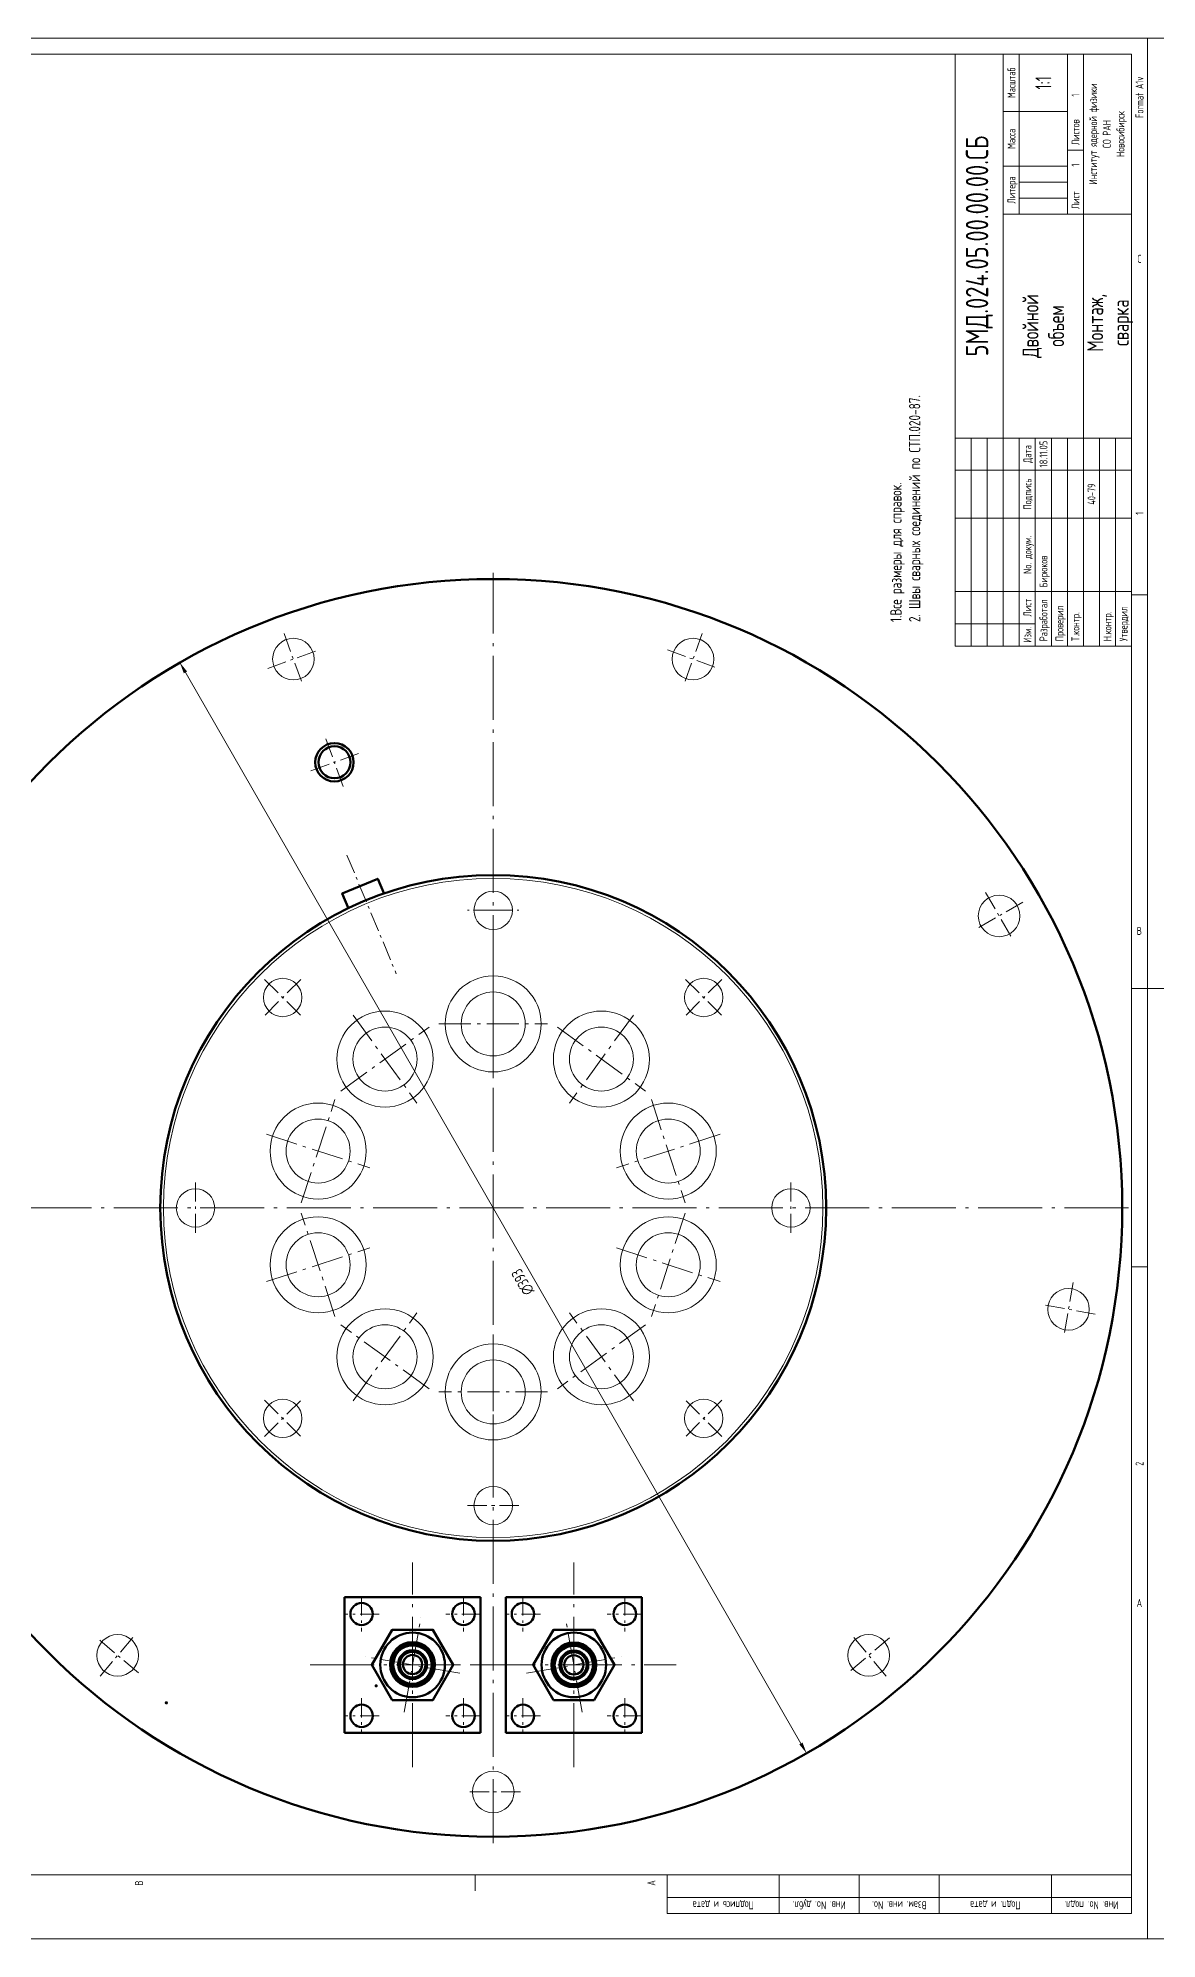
# Model space of a CAD drawing. Extents: x -414 to 4851, y -2165 to 1761.
# Drawn here: x 1820 to 2169, y -769 to -175 of the extents above; entities that cross this region are included whole.
import ezdxf
from ezdxf.enums import TextEntityAlignment as Align

# ---------------------------------------------------------------- set-up
doc = ezdxf.new("R2010")
doc.units = 0
for name, pattern in [('S-P10', [15, 10, -2, 1, -2]), ('S-P20', [27, 20, -3, 1, -3]), ('S-P6', [9.8, 6, -1.5, 0.8, -1.5])]:
    doc.linetypes.add(name, pattern=pattern)
for name, color, linetype, lineweight in [('1', 9, 'CONTINUOUS', 20), ('2', 2, 'CONTINUOUS', 50), ('DIM', 4, 'CONTINUOUS', 20), ('HATCH', 5, 'CONTINUOUS', 20), ('TR', 3, 'CONTINUOUS', 20)]:
    doc.layers.add(name, color=color, linetype=linetype, lineweight=lineweight)
doc.styles.add('SIMPLEX', font='simplex.shx', dxfattribs={"width": 0.7})

# ---------------------------------------------------------------- blocks, each defined once
blk = doc.blocks.new('SHTAMP1')
at = {"layer": 'DIM', "color": 2}
for p, q in [((-185, 55), (0, 55)), ((-185, 55), (-185, 0)), ((-178, 55), (-178, 29.99999999999999)), ((-168, 55), (-168, 0)), ((-145, 55), (-145, 0)), ((-130, 55), (-130, 0)), ((-120, 55), (-120, 0)), ((-120, 40), (0, 40)), ((-49.99999999999997, 40), (-50, 0)), ((-34.99999999999997, 40), (-34.99999999999997, 20)), ((-17.99999999999997, 40), (-17.99999999999997, 20.00000000000001)), ((-185, 35), (-120, 35)), ((-185, 30), (-120, 30)), ((-49.99999999999997, 35), (0, 35)), ((-50, 20), (0, 20)), ((-29.99999999999994, 20.00000000000001), (-29.99999999999997, 15)), ((-120, 15), (0, 15))]:
    blk.add_line(p, q, dxfattribs=at)
at = {"layer": 'DIM'}
for p, q in [((-185, 50), (-120, 50)), ((-185, 45), (-120, 45)), ((-185, 40), (-120, 40)), ((-44.99999999999997, 35), (-44.99999999999997, 20)), ((-39.99999999999997, 35), (-39.99999999999997, 20)), ((-185, 25), (-120, 25)), ((-185, 20), (-120, 20)), ((-185, 15), (-120, 15)), ((-185, 10), (-120, 10)), ((-185, 5), (-120, 5))]:
    blk.add_line(p, q, dxfattribs=at)
at = {"layer": 'DIM', "style": 'SIMPLEX', "width": 0.6}
blk.add_text('1', height=2.5, dxfattribs=at).set_placement((-35.17607202795625, 16.2))
at = {"layer": 'DIM', "style": 'SIMPLEX', "width": 0.6, "flags": 8}
blk.add_attdef('ОБОЗНАЧЕНИЕ2', text='', height=7, dxfattribs=at).set_placement((-117, 60), align=Align.MIDDLE)
at = {"layer": 'DIM', "style": 'SIMPLEX', "width": 0.6}
for tag, height, p in [('ОБОЗНАЧЕНИЕ', 7, (-60, 47.5)), ('МАСШТАБ', 5, (-9, 27.5))]:
    blk.add_attdef(tag, text='', height=height, dxfattribs=at).set_placement(p, align=Align.MIDDLE)
at = {"layer": 'DIM', "style": 'SIMPLEX', "width": 0.9108433734939759}
blk.add_attdef('ДАТА', text='', height=2.5, dxfattribs=at).set_placement((-129.5, 26.2), (-120.5, 26.2), align=Align.FIT)
at = {"layer": 'DIM', "style": 'SIMPLEX', "width": 0.6}
for tag, p in [('ЛИСТОВ', (-13.325, 16.2)), ('FORMAT', (-20, -3.8))]:
    blk.add_attdef(tag, p, '', height=2.5, dxfattribs=at)
blk.add_attdef('ТЕЛЕФОН', text='', height=2.5, dxfattribs=at).set_placement((-137.5, 12.5), align=Align.MIDDLE_CENTER)
at = {"layer": 'TR', "style": 'SIMPLEX', "width": 0.7}
for s, p in [('Литера', (-42.49999999999997, 36.2)), ('Масса', (-26.49999999999997, 36.2)), ('Масштаб', (-9, 36.2)), ('Изм.', (-181.5, 31.2)), ('Лист', (-173, 31.2)), ('No. докум.', (-156.5, 31.2)), ('Подпись', (-137.5, 31.2)), ('Дата', (-125, 31.2)), ('Институт ядерной физики', (-25, 10.70243239950646)), ('СО РАН', (-25, 6.416718113792172)), ('Новосибирск', (-25, 2.131003828077887))]:
    blk.add_text(s, height=2.5, dxfattribs=at).set_placement(p, align=Align.CENTER)
at = {"layer": 'TR', "style": 'SIMPLEX'}
for s, width, p in [('Разработал', 0.6, (-183.5, 26.2)), ('T.контр.', 0.7, (-183.5, 16.2)), ('Проверил', 0.7, (-183.5, 21.2)), ('Лист', 0.7, (-48.5, 16.2)), ('Листов', 0.7, (-28.49999999999997, 16.2)), ('Н.контр.', 0.7, (-183.5, 6.200000000000001)), ('Утвердил', 0.7, (-183.5, 1.200000000000001))]:
    blk.add_text(s, height=2.5, dxfattribs=dict(at, width=width)).set_placement(p)
at = {"layer": 'TR', "style": 'SIMPLEX', "width": 0.6}
for tag, height, p in [('НАИМЕНОВАНИЕ', 5, (-85.34568711718521, 29.20002082529924)), ('НАИМЕНОВАНИЕ2', 5, (-85.34568711718521, 21.20002082529924)), ('МАТЕРИАЛ', 3.5, (-85, 9)), ('СОРТАМЕНТ', 3.5, (-85, 3))]:
    blk.add_attdef(tag, text='', height=height, dxfattribs=at).set_placement(p, align=Align.CENTER)
for tag, p, height in [('РАЗРАБОТАЛ', (-166.7, 26.2), 2.5), ('ПРОВЕРИЛ', (-166.7, 21.2), 2.5), ('НОРМОКОНТРОЛЬ', (-166.7, 6.199999999999998), 2.5), ('УТВЕРДИЛ', (-166.7, 1.199999999999999), 2.5), ('ФАЙЛ', (-185, -4), 2)]:
    blk.add_attdef(tag, p, '', height=height, dxfattribs=at)
blk = doc.blocks.new('specif2')
at = {"layer": '1'}
for p, q in [((20, 269.0122376704589), (205, 269.012237670459)), ((20, 261.0122376704589), (205, 261.012237670459)), ((20, 253.0122376704589), (205, 253.0122376704589)), ((20, 245.0122376704589), (205, 245.0122376704589)), ((20, 237.0122376704589), (205, 237.0122376704589)), ((20, 229.0122376704589), (205, 229.012237670459)), ((20, 221.0122376704589), (205, 221.012237670459)), ((20, 213.0122376704589), (205, 213.012237670459)), ((20, 205.0122376704589), (205, 205.012237670459)), ((20, 197.0122376704589), (205, 197.012237670459)), ((20, 189.0122376704589), (205, 189.012237670459)), ((20, 181.0122376704589), (205, 181.012237670459)), ((20, 173.0122376704589), (205, 173.012237670459)), ((20, 165.0122376704589), (205, 165.012237670459)), ((20, 157.0122376704589), (205, 157.012237670459)), ((20, 149.0122376704589), (205, 149.012237670459)), ((20, 141.0122376704589), (205, 141.012237670459)), ((20, 133.0122376704589), (205, 133.012237670459)), ((20, 125.0122376704589), (205, 125.0122376704589)), ((20, 117.0122376704589), (205, 117.0122376704589)), ((20, 109.0122376704589), (205, 109.012237670459)), ((20, 101.0122376704589), (205, 101.012237670459)), ((20, 93.01223767045894), (205, 93.01223767045896)), ((20, 85.01223767045894), (205, 85.01223767045896)), ((20, 77.01223767045894), (205, 77.01223767045896)), ((20, 69.01223767045894), (205, 69.01223767045896)), ((20, 61.01223767045894), (205, 61.01223767045894)), ((20, 53.01223767045894), (205, 53.01223767045894)), ((20, 53.01223767045894), (205, 53.01223767045896)), ((20, 45.01223767045894), (205, 45.01223767045896)), ((20, 37.01223767045894), (205, 37.01223767045896)), ((20, 29.01223767045894), (205, 29.01223767045896))]:
    blk.add_line(p, q, dxfattribs=at)
at = {"layer": '2'}
for p, q in [((20, 292), (205, 292)), ((20, 5), (20, 292)), ((26, 20), (26, 292)), ((32, 20), (32, 292)), ((40, 20), (40, 292)), ((110, 19.99999999999999), (110, 292)), ((173, 20), (173, 292)), ((183, 20), (183, 292)), ((205, 292), (205, 5)), ((205, 277.0122376704589), (20.00000000000011, 277.0122376704589)), ((205, 5), (20, 5))]:
    blk.add_line(p, q, dxfattribs=at)
at = {"layer": 'DIM', "color": 2}
for p, q in [((8, 5), (8.000000000000057, 150)), ((20.00000000000006, 150), (8.000000000000057, 150)), ((13, 5), (13.00000000000006, 150)), ((20, 115), (8, 115)), ((20, 90), (8, 90)), ((20, 65), (8, 65)), ((20, 30), (8, 30)), ((20, 20), (205, 20)), ((27, 20), (27, 5)), ((37, 20), (37, 5)), ((60, 20), (60, 5)), ((75, 20), (75, 5)), ((85, 20), (85, 5)), ((195, 20), (195, 5)), ((195, 13), (205, 13)), ((20, 10), (85, 10)), ((20, 5), (8, 5))]:
    blk.add_line(p, q, dxfattribs=at)
at = {"layer": 'DIM'}
blk.add_line((20, 15), (85, 15), dxfattribs=at)
blk.add_lwpolyline([(0, 0), (2.842170943040401e-14, 297), (210, 297), (210, 0)], close=True, dxfattribs=at)
at = {"layer": 'DIM', "style": 'SIMPLEX', "width": 0.7}
blk.add_text('2', height=5, dxfattribs=at).set_placement((200, 9), align=Align.MIDDLE)
at = {"layer": 'TR', "style": 'SIMPLEX'}
for s, height, width, p in [('Формат', 3.36, 0.6, (23, 284.99)), ('Зона', 3.5, 0.7, (29, 284.99)), ('Поз.', 3.5, 0.7, (36, 284.99)), ('Кол.', 3.5, 0.7, (178, 284.99))]:
    blk.add_text(s, height=height, rotation=90, dxfattribs=dict(at, width=width)).set_placement(p, align=Align.MIDDLE)
at = {"layer": 'TR', "style": 'SIMPLEX', "width": 0.7}
for s, height, p in [('Обозначение', 3.5, (75, 284.99)), ('Наименование', 3.5, (141.5, 284.99)), ('Примеч.', 3.5, (194, 284.4597542533081)), ('Лист', 2.5, (200, 16.5))]:
    blk.add_text(s, height=height, dxfattribs=at).set_placement(p, align=Align.MIDDLE)
for s, p in [('Подпись и дата', (11.80000000000007, 132.5)), ('Инв. No. дубл.', (11.80000000000001, 102.5)), ('Взам. инв. No.', (11.80000000000001, 77.50000000000003)), ('Подп. и дата', (11.80000000000001, 47.50000000000001)), ('Инв. No. подл.', (11.80000000000001, 17.50000000000001))]:
    blk.add_text(s, height=2.5, rotation=90, dxfattribs=at).set_placement(p, align=Align.CENTER)
for s, p in [('Изм.', (23.5, 6.200000000000017)), ('Лист', (32, 6.200000000000017)), ('No. докум.', (48.5, 6.200000000000017)), ('Подпись', (67.5, 6.200000000000017)), ('Дата', (80, 6.200000000000017))]:
    blk.add_text(s, height=2.5, dxfattribs=at).set_placement(p, align=Align.CENTER)

msp = doc.modelspace()

# ---------------------------------------------------------------- linework, layer by layer
at = {"layer": '1', "linetype": 'S-P20'}
for p, q in [((1961.931037120709, -738.8252707607796), (1961.931037120709, -341.8252707607796)), ((2160.431037120708, -540.3252707607796), (1763.431037120709, -540.3252707607796)), ((1936.74098807514, -715.1204437502117), (1936.74098807514, -651.1204437502117)), ((1987.14098807514, -715.1204437502117), (1987.14098807514, -651.1204437502117)), ((1904.74098807514, -683.1204437502117), (1968.74098807514, -683.1204437502117)), ((1955.14098807514, -683.1204437502117), (2019.14098807514, -683.1204437502117))]:
    msp.add_line(p, q, dxfattribs=at)
at = {"layer": '1', "linetype": 'S-P6'}
for p, q in [((1896.605189745506, -360.8439801906713), (1902.419532182042, -376.8187547440318)), ((2027.256884495912, -360.8439801906713), (2021.442542059375, -376.8187547440318)), ((1891.524973687094, -371.7385386856197), (1907.499748240454, -365.9241962490835)), ((2016.362326000963, -365.9241962490835), (2032.337100554323, -371.7385386856197)), ((1915.074277485092, -408.5873817131098), (1909.601955191881, -393.5522997805353)), ((1919.855657304774, -398.333679600217), (1904.820575372199, -403.8060018934277)), ((1916.255445748112, -430.0546385996456), (1931.646108258691, -467.2109847665931)), ((2127.341889243537, -444.8252707607792), (2112.619457379201, -453.3252707607792)), ((2115.730673311369, -441.7140548286118), (2124.230673311369, -456.436486692947)), ((1961.931037120709, -447.3252707607796), (1953.931037120709, -447.3252707607796)), ((1961.931037120709, -447.3252707607796), (1969.931037120709, -447.3252707607796)), ((1890.513252220868, -468.9074858609381), (1901.826960719852, -480.2211943599229)), ((1901.826960719852, -468.9074858609381), (1890.513252220868, -480.2211943599229)), ((2033.34882202055, -468.9074858609381), (2022.035113521565, -480.2211943599229)), ((2022.035113521565, -468.9074858609381), (2033.34882202055, -480.2211943599229)), ((1868.931037120709, -532.3252707607796), (1868.931037120709, -548.3252707607796)), ((2054.931037120709, -532.3252707607796), (2054.931037120709, -548.3252707607796)), ((2143.134461555605, -563.6451972843909), (2140.182442535268, -580.3869290855985)), ((2150.02931794604, -573.4920726951634), (2133.287586144833, -570.5400536748259)), ((1890.513252220867, -611.7430556606207), (1901.826960719852, -600.4293471616359)), ((1890.513252220867, -600.4293471616359), (1901.826960719852, -611.7430556606207)), ((2033.34882202055, -611.7430556606207), (2022.035113521566, -600.4293471616359)), ((2033.34882202055, -600.4293471616359), (2022.035113521566, -611.7430556606207)), ((1953.931037120709, -633.3252707607796), (1961.931037120709, -633.3252707607796)), ((1969.931037120709, -633.3252707607796), (1961.931037120709, -633.3252707607796)), ((1920.831085498443, -661.7105411735145), (1920.831085498443, -672.7105411735145)), ((1952.650890651838, -661.7105411735145), (1952.650890651838, -672.7105411735145)), ((1971.231085498443, -661.7105411735145), (1971.231085498443, -672.7105411735145)), ((2003.050890651838, -661.7105411735145), (2003.050890651838, -672.7105411735145)), ((1926.331085498443, -667.2105411735145), (1915.331085498443, -667.2105411735145)), ((1958.150890651838, -667.2105411735145), (1947.150890651838, -667.2105411735145)), ((1976.731085498443, -667.2105411735145), (1965.731085498443, -667.2105411735145)), ((2008.550890651838, -667.2105411735145), (1997.550890651838, -667.2105411735145)), ((1851.133676119427, -685.5920763123288), (1838.110920586404, -674.6646869476579)), ((1839.15860367058, -686.6397593965046), (1850.085993035251, -673.6170038634821)), ((2085.751153655013, -674.6646869476579), (2072.728398121991, -685.5920763123288)), ((2084.703470570837, -686.6397593965046), (2073.776081206166, -673.6170038634821)), ((1920.831085498443, -693.530346326909), (1920.831085498443, -704.530346326909)), ((1952.650890651837, -693.530346326909), (1952.650890651837, -704.530346326909)), ((1971.231085498443, -693.530346326909), (1971.231085498443, -704.530346326909)), ((2003.050890651837, -693.530346326909), (2003.050890651837, -704.530346326909)), ((1926.331085498443, -699.030346326909), (1915.331085498443, -699.030346326909)), ((1958.150890651837, -699.030346326909), (1947.150890651837, -699.030346326909)), ((1976.731085498443, -699.030346326909), (1965.731085498443, -699.030346326909)), ((2008.550890651837, -699.030346326909), (1997.550890651837, -699.030346326909)), ((1970.431037120709, -722.8252707607796), (1953.431037120709, -722.8252707607796))]:
    msp.add_line(p, q, dxfattribs=at)
at = {"layer": '1', "linetype": 'S-P10'}
for p, q in [((1961.931037120709, -465.8252707607796), (1961.931037120709, -499.8252707607796)), ((1918.141035824919, -480.0535046798461), (1938.125734402863, -507.5600824885944)), ((2005.721038416498, -480.0535046798461), (1985.736339838554, -507.5600824885944)), ((1914.380096209517, -503.7991428731923), (1941.886674018265, -483.8144442952482)), ((1944.931037120709, -482.8252707607796), (1978.931037120709, -482.8252707607796)), ((1981.975400223152, -483.8144442952482), (2009.4819780319, -503.7991428731918)), ((1901.991998529363, -538.7247543612382), (1912.498576338112, -506.3888328072028)), ((2011.363497903306, -506.3888328072023), (2021.870075712054, -538.7247543612377)), ((1891.07732665672, -517.3035046798461), (1923.413248210755, -527.8100824885944)), ((2032.784747584698, -517.3035046798461), (2000.448826030662, -527.8100824885939)), ((1912.498576338112, -574.2617087143569), (1901.991998529363, -541.9257871603215)), ((2021.870075712054, -541.9257871603211), (2011.363497903306, -574.2617087143565)), ((1891.07732665672, -563.3470368417136), (1923.413248210755, -552.8404590329653)), ((2000.448826030663, -552.8404590329644), (2032.784747584698, -563.3470368417127)), ((1918.14103582492, -600.5970368417131), (1938.125734402864, -573.0904590329649)), ((2005.721038416498, -600.5970368417131), (1985.736339838554, -573.0904590329649)), ((1941.886674018266, -596.836097226311), (1914.380096209518, -576.851398648367)), ((1961.931037120709, -614.8252707607796), (1961.931037120709, -580.8252707607796)), ((2009.481978031901, -576.851398648367), (1981.975400223152, -596.836097226311)), ((1978.931037120709, -597.8252707607796), (1944.931037120709, -597.8252707607796)), ((1934.136265427324, -697.8925600484256), (1939.345710722956, -668.3483274519979)), ((1989.725808995598, -697.8925600164082), (1984.516363665934, -668.3483274259813)), ((1951.513104373354, -685.7251663980271), (1921.968871776926, -680.5157211023959)), ((1972.348968345439, -685.7251665071233), (2001.893200996421, -680.5157215208785))]:
    msp.add_line(p, q, dxfattribs=at)
at = {"layer": '1'}
for centre, radius in [((1899.512360963775, -368.8313674673518), 6.5), ((2024.349713277644, -368.8313674673518), 6.5), ((1961.931037120709, -540.3252707607794), 103), ((2119.980673311369, -449.0752707607799), 6.5), ((1896.17010647036, -474.5643401104307), 6), ((1961.931037120709, -482.8252707607794), 15), ((2027.691967771058, -474.5643401104307), 6), ((1961.931037120709, -482.8252707607794), 10), ((1928.133385113892, -493.80679358422), 15), ((1995.728689127526, -493.80679358422), 15), ((1928.133385113892, -493.80679358422), 10), ((1995.728689127526, -493.80679358422), 10), ((1907.245287433738, -522.55679358422), 15), ((2016.616786807681, -522.55679358422), 15), ((1907.245287433738, -522.55679358422), 10), ((2016.616786807681, -522.55679358422), 10), ((1868.931037120709, -540.3252707607799), 6), ((2054.931037120709, -540.3252707607799), 6), ((1907.245287433738, -558.0937479373397), 15), ((2016.616786807681, -558.0937479373388), 15), ((1907.245287433738, -558.0937479373397), 10), ((2016.616786807681, -558.0937479373388), 10), ((2141.658452045437, -572.0160631849949), 6.5), ((1928.133385113892, -586.8437479373392), 15), ((1995.728689127527, -586.8437479373392), 15), ((1928.133385113892, -586.8437479373392), 10), ((1995.728689127527, -586.8437479373392), 10), ((1961.93103712071, -597.8252707607794), 15), ((1961.93103712071, -597.8252707607794), 10), ((1896.17010647036, -606.0862014111283), 6), ((2027.691967771058, -606.0862014111283), 6), ((1844.622298352916, -680.1283816299931), 6.5), ((2079.239775888503, -680.1283816299933), 6.5), ((1961.931037120709, -722.8252707607796), 6.5)]:
    msp.add_circle(centre, radius, dxfattribs=at)
for centre, start, end in [((1961.931037120709, -447.3252707607799), 90, 270), ((1961.931037120709, -447.3252707607799), 270, 90), ((1961.931037120709, -633.3252707607796), 90, 270), ((1961.931037120709, -633.3252707607796), 270, 90)]:
    msp.add_arc(centre, 6, start, end, dxfattribs=at)
at = {"layer": '2'}
for p, q in [((1915.527784639544, -704.3336471858081), (1915.527784639544, -661.9072403146154)), ((1915.527784639544, -661.9072403146154), (1957.954191510736, -661.9072403146154)), ((1957.954191510736, -661.9072403146154), (1957.954191510736, -704.3336471858081)), ((1965.927784639544, -661.9072403146154), (2008.354191510736, -661.9072403146154)), ((1965.927784639544, -704.3336471858081), (1965.927784639544, -661.9072403146154)), ((2008.354191510736, -661.9072403146154), (2008.354191510736, -704.3336471858081)), ((1957.954191510736, -704.3336471858081), (1915.527784639544, -704.3336471858081)), ((2008.354191510736, -704.3336471858081), (1965.927784639544, -704.3336471858081))]:
    msp.add_line(p, q, dxfattribs=at)
at = {"layer": '2', "flags": 128}
msp.add_lwpolyline([(1927.843768497619, -442.2152455663738), (1925.867683763532, -437.444555000942), (1914.781129373396, -442.0367561893229), (1916.757214107484, -446.8074467547551)], dxfattribs=at)
for points in [[(1930.390135114054, -694.1204437502113), (1943.091841036226, -694.1204437502113), (1949.442693997312, -683.1204437502113), (1943.091841036226, -672.1204437502113), (1930.390135114054, -672.1204437502113), (1924.039282152968, -683.1204437502113)], [(1980.770233205868, -694.1204437502117), (1993.471939128039, -694.1204437502117), (1999.822792089125, -683.1204437502117), (1993.471939128039, -672.1204437502117), (1980.770233205868, -672.1204437502117), (1974.419380244782, -683.1204437502117)]]:
    msp.add_lwpolyline(points, close=True, dxfattribs=at)
at = {"layer": '2'}
for centre, radius in [((1961.931037120709, -540.3252707607794), 196.5), ((1912.338116338487, -401.0698407468221), 6), ((1912.338116338487, -401.0698407468221), 5), ((1961.931037120709, -540.3252707607794), 104), ((1920.831085498443, -667.2105411735145), 3.5), ((1952.650890651838, -667.2105411735145), 3.5), ((1971.231085498443, -667.2105411735145), 3.5), ((2003.050890651838, -667.2105411735145), 3.5), ((1936.74098807514, -683.1204437502115), 10.09999999999999), ((1936.721086166953, -683.0075753781728), 7), ((1936.721086166953, -683.0075753781728), 6.5), ((1936.721086166953, -683.0075753781728), 6), ((1987.121086166954, -683.1204437502117), 10.09999999999999), ((1987.121086166954, -683.1204437502117), 7), ((1987.121086166954, -683.1204437502117), 6.5), ((1987.121086166954, -683.1204437502117), 6), ((1936.74098807514, -683.0075753781728), 4.5), ((1936.74098807514, -683.0075753781728), 4), ((1936.74098807514, -683.0075753781728), 3), ((1987.140988075141, -683.1204437502117), 4.5), ((1987.140988075141, -683.1204437502117), 4), ((1987.140988075141, -683.1204437502117), 3), ((1920.831085498443, -699.030346326909), 3.5), ((1952.650890651838, -699.030346326909), 3.5), ((1971.231085498443, -699.030346326909), 3.5), ((2003.050890651838, -699.030346326909), 3.5)]:
    msp.add_circle(centre, radius, dxfattribs=at)
at = {"layer": 'DIM'}
for p, q in [((2161.289635571173, -348.7561984686211), (2166.289635571173, -348.7561984686211)), ((1864.048488158628, -369.9396592535693), (2058.070131012219, -707.6760240477586)), ((2161.289635571172, -471.7561984686211), (2166.289635571172, -471.7561984686211)), ((2161.289635571173, -558.756198468621), (2166.289635571173, -558.756198468621)), ((1956.289635571172, -748.756198468621), (1956.289635571172, -753.756198468621))]:
    msp.add_line(p, q, dxfattribs=at)
at = {"layer": 'DIM', "color": 2}
for p, q in [((2016.289635571171, -748.756198468621), (2016.289635571171, -760.756198468621)), ((2051.289635571171, -748.756198468621), (2051.289635571171, -760.756198468621)), ((2076.289635571171, -748.756198468621), (2076.289635571171, -760.756198468621)), ((2101.289635571171, -748.756198468621), (2101.289635571171, -760.756198468621)), ((2136.289635571171, -748.756198468621), (2136.289635571171, -760.756198468621)), ((2161.289635571172, -748.756198468621), (2161.289635571172, -760.756198468621)), ((2161.289635571172, -755.756198468621), (2016.289635571171, -755.756198468621)), ((2161.289635571172, -760.756198468621), (2016.289635571171, -760.756198468621))]:
    msp.add_line(p, q, dxfattribs=at)
at = {"layer": 'DIM'}
for points in [[(2166.289635571172, -768.756198468621), (1115.289635571171, -768.756198468621), (1115.289635571171, -174.7561984686206), (2166.289635571172, -174.7561984686216)], [(2166.289635571172, -768.756198468621), (2166.289635571172, -471.7561984686211), (2376.289635571172, -471.7561984686211), (2376.289635571172, -768.756198468621)]]:
    msp.add_lwpolyline(points, close=True, dxfattribs=at)
at = {"layer": 'DIM', "color": 2}
msp.add_lwpolyline([(2161.289635571172, -748.756198468621), (1120.289635571171, -748.756198468621), (1120.289635571171, -179.7561984686206), (2161.289635571172, -179.7561984686216)], close=True, dxfattribs=at)
at = {"layer": 'DIM', "flags": 128}
for points in [[(1925.130576561199, -689.7224065926102, 0.5, 0.5, 458.3655088839218), (1925.129841591507, -689.7203524659028, 0, 0, 0), (1783.665714805117, -741.0361239770943, 0, 0, 0), (1783.665714805117, -751.5361239770943, 0, 0, 0)], [(1859.585596560837, -695.0096111881874, 0.5, 0.5, 458.3655088839218), (1859.585123124732, -695.007481522666, 0, 0, 0), (1783.665714805117, -712.2349830419741, 0, 0, 0), (1783.665714805117, -722.7349830419741, 0, 0, 0)]]:
    msp.add_lwpolyline(points, format="xyseb", dxfattribs=at)
at = {"layer": 'DIM'}
for points in [[(1866.297752932572, -372.6839416287048), (1865.286133525828, -373.2650933188952), (1864.048488158629, -369.9396592535695)], [(2057.564321308847, -707.9665998928542), (2058.57594071559, -707.3854482026636), (2059.81358608279, -710.7108822679891)]]:
    msp.add_solid(points, dxfattribs=at)

# ---------------------------------------------------------------- block references
ref = msp.add_blockref('SHTAMP1', (2161.289635571172, -179.7561984686207), dxfattribs=dict(at, rotation=90))
ref.add_attrib('МАСШТАБ', '1:1', dxfattribs={"height": 5, "rotation": 90, "style": 'SIMPLEX', "width": 0.6}).set_placement((2133.789635571172, -188.7561984686207), align=Align.MIDDLE)
ref.add_attrib('ЛИСТОВ', '1', (2145.089635571172, -193.0811984686214), dxfattribs={"height": 2.5, "rotation": 90, "style": 'SIMPLEX', "width": 0.6})
ref.add_attrib('FORMAT', 'Format A1v', (2165.089635571172, -199.7561984686207), dxfattribs={"height": 2.5, "rotation": 90, "style": 'SIMPLEX', "width": 0.6})
at = {"layer": 'HATCH'}
msp.add_blockref('specif2', (2166.289635571172, -471.7561984686211), dxfattribs=at)

# ---------------------------------------------------------------- texts
at = {"layer": 'DIM', "style": 'SIMPLEX', "width": 0.7}
for s, height, p in [('5МД.024.05.00.00.00.СБ', 7, (2113.789635571172, -239.7561984686207)), ('B', 2.5, (1851.289635571172, -751.256198468621)), ('A', 2.5, (2011.333302427258, -751.256198468621))]:
    msp.add_text(s, height=height, rotation=90, dxfattribs=at).set_placement(p, align=Align.MIDDLE)
for s, p in [('C', (2163.789635571173, -243.7561984686209)), ('B', (2163.789635571173, -453.7561984686215)), ('A', (2163.789635571173, -663.7561984686215))]:
    msp.add_text(s, height=2.5, dxfattribs=at).set_placement(p, align=Align.MIDDLE)
at = {"layer": 'DIM', "style": 'SIMPLEX', "width": 0.5783606557377425}
msp.add_text('18.11.05', height=2.5, rotation=90, dxfattribs=at).set_placement((2135.089635571172, -308.9561984686206), (2135.089635571172, -300.5561984686201), align=Align.FIT)
at = {"layer": 'DIM', "style": 'SIMPLEX', "width": 0.7}
for s, rotation, p in [('1', 90, (2165.089635571172, -323.2561984686208)), ('2', 90, (2165.089635571172, -620.256198468621)), ('Подпись и дата', 180, (2033.789635571172, -756.9561984686209)), ('Инв. No. дубл.', 180, (2063.789635571172, -756.9561984686209)), ('Взам. инв. No.', 180, (2088.789635571172, -756.9561984686209)), ('Подп. и дата', 180, (2118.789635571172, -756.9561984686209)), ('Инв. No. подл.', 180, (2148.789635571172, -756.9561984686209))]:
    msp.add_text(s, height=2.5, rotation=rotation, dxfattribs=at).set_placement(p, align=Align.CENTER)
at = {"layer": 'DIM', "insert": (1971.134300157217, -563.4730516890747), "char_height": 3.5, "attachment_point": 5, "rotation": 119.87636005402, "style": 'SIMPLEX'}
msp.add_mtext('\\A1;∅393', dxfattribs=at)
at = {"layer": 'TR', "style": 'SIMPLEX', "width": 0.7}
for s, height, p in [('Двойной', 5, (2132.289635571172, -264.7561984686208)), ('Монтаж,', 5, (2152.492667792797, -263.7194825875908)), ('объем', 5, (2140.289635571172, -264.7561984686208)), ('сварка', 5, (2160.492667792797, -263.7194825875908)), ('40-79', 2.5, (2150.089635571172, -317.2561984686208))]:
    msp.add_text(s, height=height, rotation=90, dxfattribs=at).set_placement(p, align=Align.CENTER)
msp.add_text('Бирюков', height=2.5, rotation=90, dxfattribs=at).set_placement((2135.089635571172, -346.4561984686211))
at = {"layer": 'TR', "insert": (2096.289635571172, -357.2561984686206), "char_height": 3.5, "width": 170, "attachment_point": 7, "rotation": 90, "style": 'SIMPLEX'}
msp.add_mtext('\\A1;1.Все размеры для справок.\\P2. Швы сварных соединений по СТП.020-87.', dxfattribs=at)

doc.saveas('drawing.dxf')
